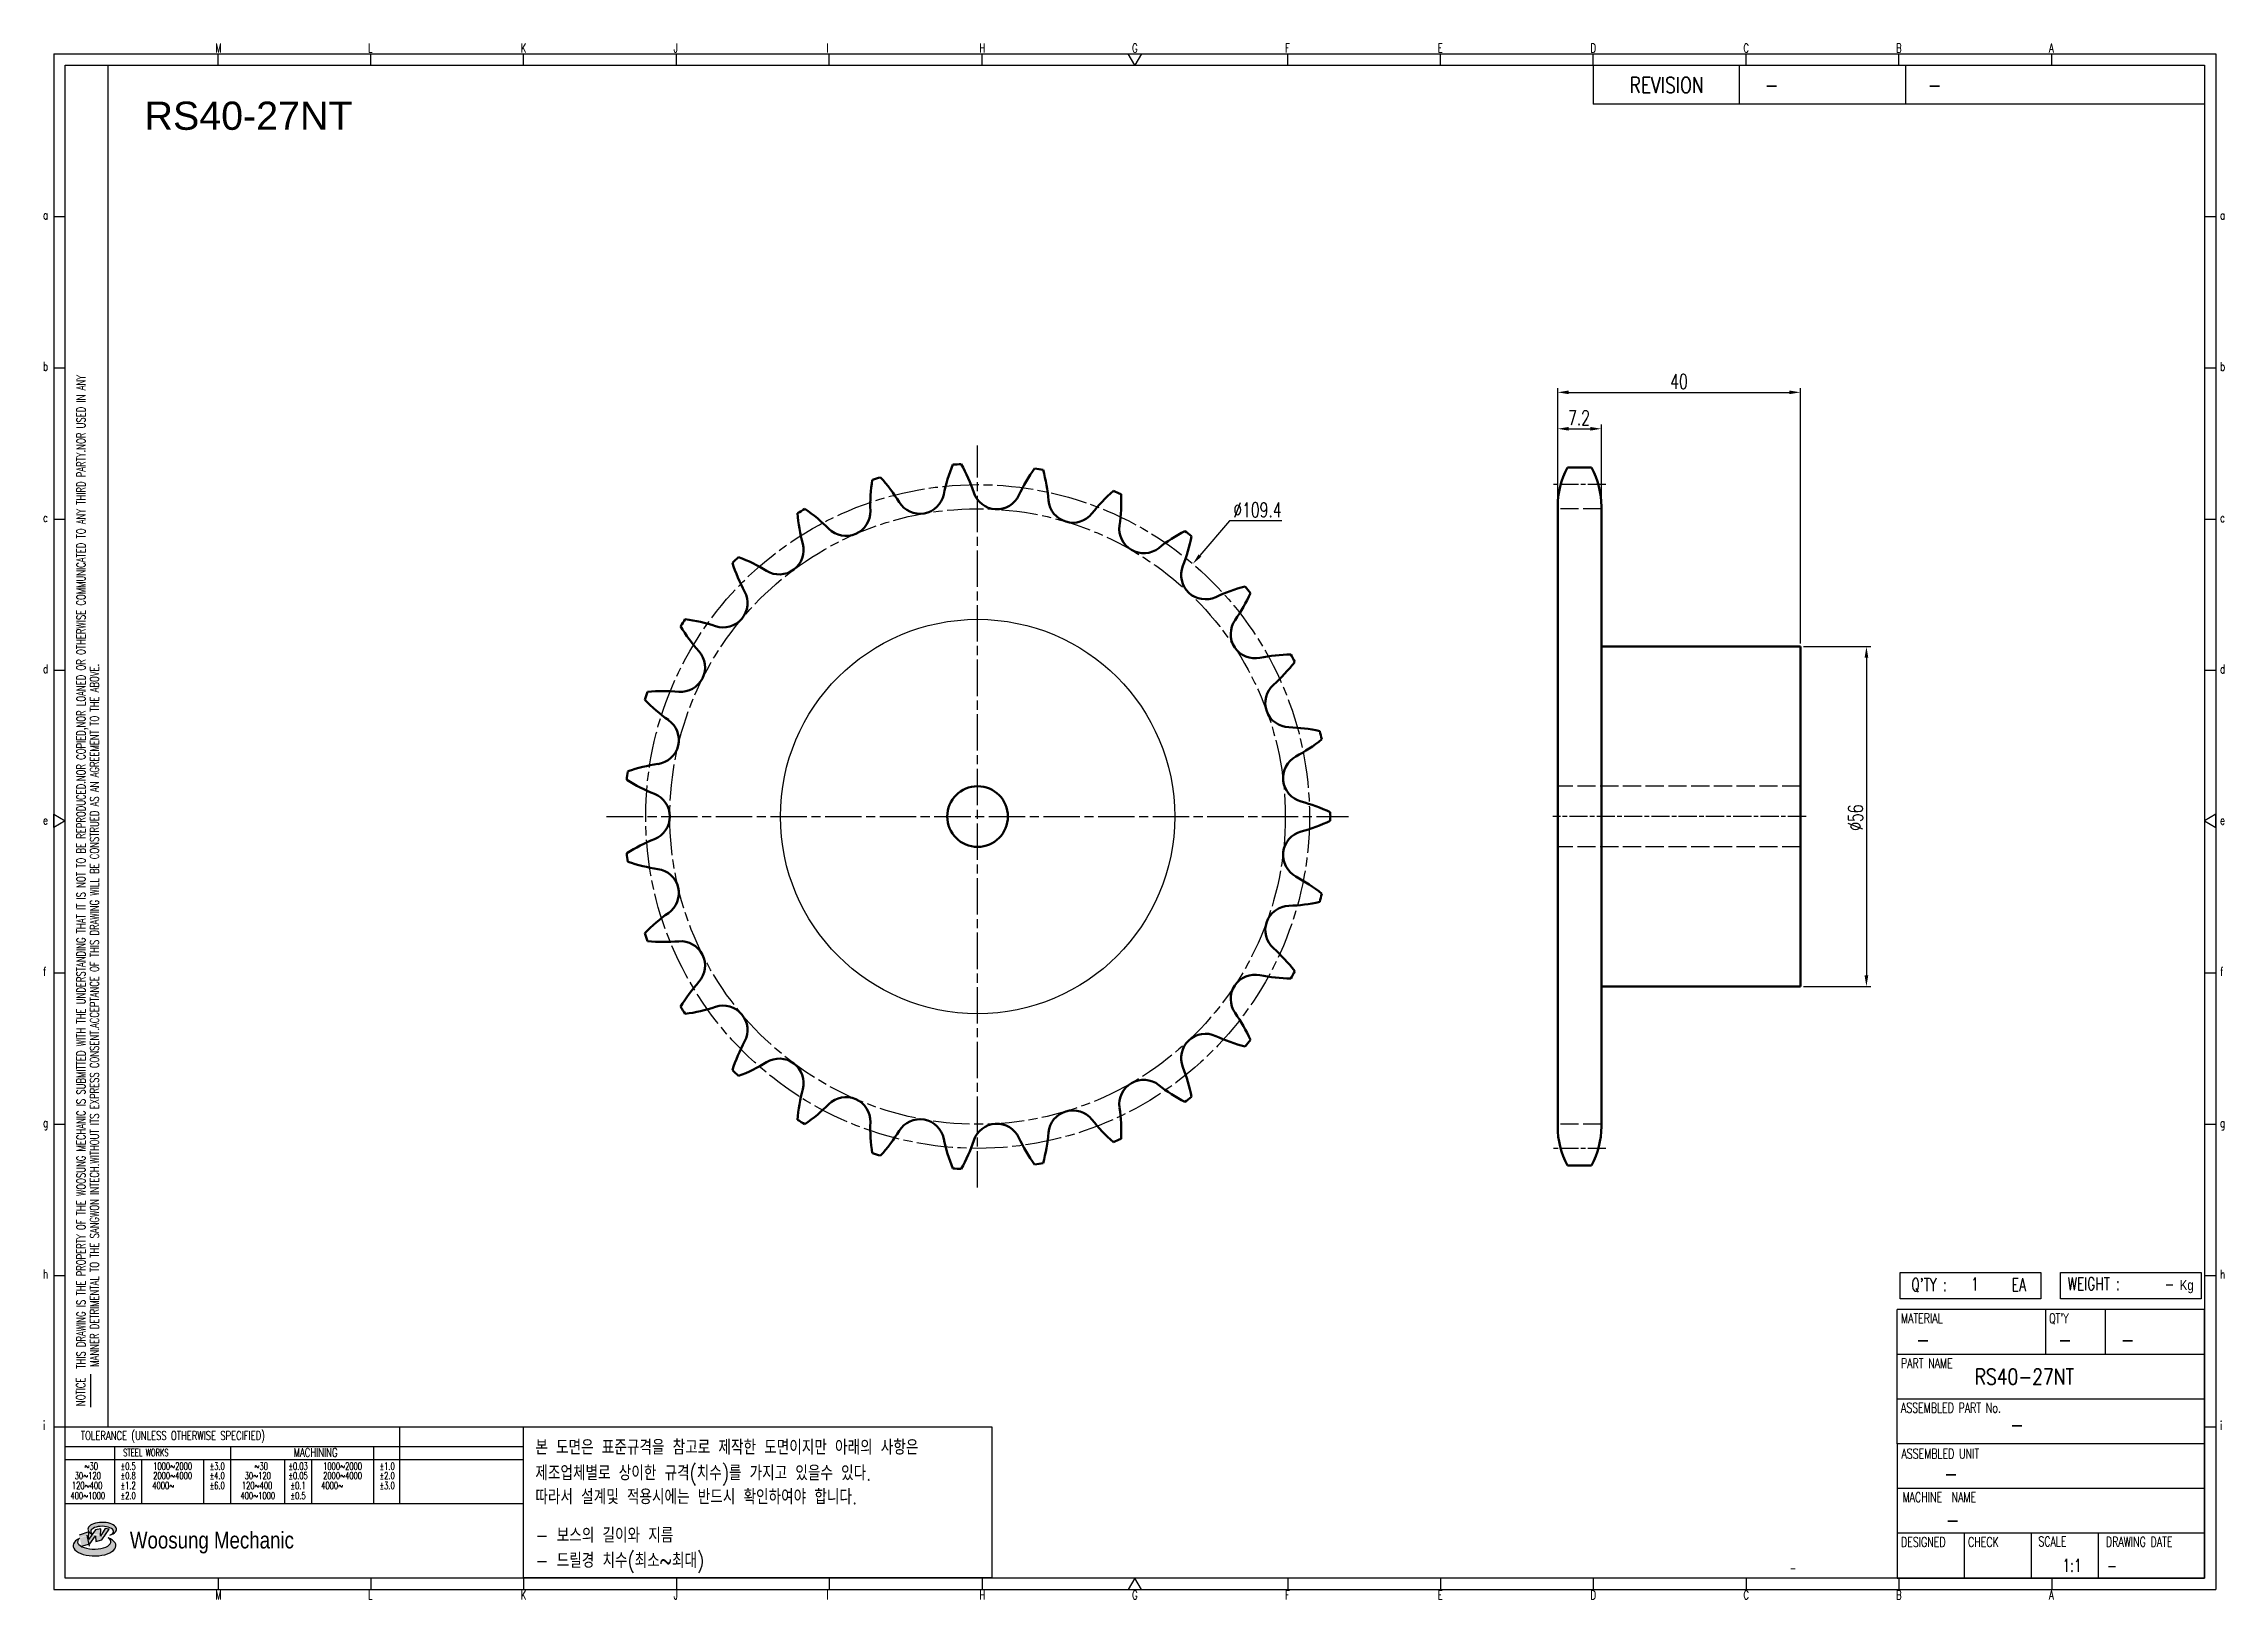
# Model space of a CAD drawing. Header units: millimetres. Extents: x -22172 to -21812, y 1083 to 1339.
import ezdxf
from ezdxf.enums import TextEntityAlignment as Align

# ---------------------------------------------------------------- set-up
doc = ezdxf.new("R2010")
doc.units = ezdxf.units.MM
for name, pattern in [('AM_ISO02W050', [7.5, 6, -1.5]), ('AM_ISO02W050x2', [3.75, 3, -0.75]), ('AM_ISO08W050', [18, 12, -1.5, 3, -1.5]), ('AM_ISO08W050x2', [9, 6, -0.75, 1.5, -0.75])]:
    doc.linetypes.add(name, pattern=pattern)
for name, color, linetype, lineweight in [('AM_0N', 7, 'Continuous', 50), ('AM_3N', 6, 'AM_ISO02W050', 25), ('AM_7', 4, 'AM_ISO08W050', 25), ('AM_7N', 4, 'AM_ISO08W050', 25)]:
    doc.layers.add(name, color=color, linetype=linetype, lineweight=lineweight)
for name, color, linetype in [('S-DIM', 7, 'Continuous'), ('TITLE', 7, 'Continuous'), ('도면레이아웃', 7, 'Continuous')]:
    doc.layers.add(name, color=color, linetype=linetype)
doc.styles.add('HAN', font='ROMANS.shx', dxfattribs={"width": 0.7, "bigfont": 'whgtxt.shx'})
doc.styles.add('HKD_ST2', font='romans.shx', dxfattribs={"width": 0.7, "height": 4, "bigfont": '@extfont2.shx'})
doc.styles.add('HSG', font='SIMPLEX.shx', dxfattribs={"width": 0.7, "bigfont": 'HSG.shx'})
doc.styles.add('ROMANS', font='romans.shx', dxfattribs={"width": 0.7, "bigfont": 'whgtxt.shx'})
doc.styles.add('SLDTEXTSTYLE4', font='arial.ttf', dxfattribs={"width": 0.8})
doc.styles.get("Standard").update_dxf_attribs({"font": 'arial.ttf'})
doc.dimstyles.new('APP3', dxfattribs={"dimtxt": 2.4, "dimasz": 1.8, "dimexe": 0.7, "dimexo": 0.5, "dimgap": 0.6, "dimtad": 1, "dimtoh": 1, "dimdec": 1, "dimrnd": 0.01, "dimzin": 9, "dimdsep": 46, "dimtxsty": 'HSG', "dimcen": 0, "dimclrd": 1, "dimclre": 1, "dimclrt": 256, "dimazin": 2, "dimtp": 1, "dimtm": 1, "dimtfac": 0.5, "dimtdec": 1, "dimtofl": 0, "dimtmove": 0, "dimatfit": 3, "dimfxl": 0, "dimtvp": 1, "dimtolj": 2, "dimlwd": -1, "dimlwe": -1, "dimarcsym": 0})
doc.dimstyles.new('APP3$0', dxfattribs={"dimtxt": 2.4, "dimasz": 1.8, "dimexe": 0.7, "dimexo": 0.5, "dimgap": 0.6, "dimtad": 1, "dimtoh": 1, "dimdec": 1, "dimrnd": 0.01, "dimzin": 9, "dimdsep": 46, "dimtxsty": 'HSG', "dimcen": 0, "dimclrd": 1, "dimclre": 1, "dimclrt": 256, "dimazin": 2, "dimtp": 1, "dimtm": 1, "dimtfac": 0.5, "dimtdec": 1, "dimtofl": 0, "dimtmove": 0, "dimatfit": 3, "dimfxl": 0, "dimtvp": 1, "dimtolj": 2, "dimlwd": -1, "dimlwe": -1, "dimarcsym": 0})

# ---------------------------------------------------------------- blocks, each defined once
blk = doc.blocks.new('SUYWSHJH')
at = {"layer": '도면레이아웃'}
h = blk.add_hatch(color=10, dxfattribs=at)
h.paths.add_polyline_path([(1.544, 35.177), (1.554, 34.966), (1.779, 35.034), (2.054, 35.422), (1.908, 35.446), (1.728, 35.167), (1.741, 35.439), (1.547, 35.405), (1.292, 35.041), (1.295, 35.33), (0.943, 35.208), (1.03, 34.8), (1.336, 34.885)])
edge = h.paths.add_edge_path()
edge.add_ellipse((1.795, 35.421), major_axis=(-0.53, 0), ratio=0.487785, start_angle=122.36065, end_angle=403.39574)
edge.add_line((1.411, 35.244), (1.419, 35.261))
edge.add_ellipse((1.798, 35.344), major_axis=(-0.423, 0), ratio=0.444396, start_angle=131.58977, end_angle=386.19408, ccw=False)
edge = h.paths.add_edge_path()
edge.add_ellipse((1.512, 34.815), major_axis=(-0.793, 0), ratio=0.480113, start_angle=314.67633, end_angle=590.85213)
edge.add_ellipse((1.501, 34.958), major_axis=(-0.62, 0), ratio=0.43311, start_angle=331.7024, end_angle=574.42495, ccw=False)
for p, q in [((0, 90.118), (80.15, 90.118)), ((0, 90.118), (0, 33.191)), ((6.089, 89.693), (6.089, 90.118)), ((11.753, 89.693), (11.753, 90.118)), ((17.418, 89.693), (17.418, 90.118)), ((23.082, 89.693), (23.082, 90.118)), ((28.746, 89.693), (28.746, 90.118)), ((34.411, 89.693), (34.411, 90.118)), ((45.739, 89.693), (45.739, 90.118)), ((51.404, 89.693), (51.404, 90.118)), ((57.068, 89.693), (57.068, 90.118)), ((62.732, 89.693), (62.732, 90.118)), ((68.397, 89.693), (68.397, 90.118)), ((74.061, 89.693), (74.061, 90.118)), ((80.15, 90.118), (80.15, 33.191)), ((0, 84.085), (0.425, 84.085)), ((79.725, 84.085), (80.15, 84.085)), ((0, 78.478), (0.425, 78.478)), ((79.725, 78.478), (80.15, 78.478)), ((0, 72.87), (0.425, 72.87)), ((79.725, 72.87), (80.15, 72.87)), ((0, 67.262), (0.425, 67.262)), ((79.725, 67.262), (80.15, 67.262)), ((0, 56.047), (0.425, 56.047)), ((79.725, 56.047), (80.15, 56.047)), ((0, 50.439), (0.425, 50.439)), ((79.725, 50.439), (80.15, 50.439)), ((0, 44.832), (0.425, 44.832)), ((79.725, 44.832), (80.15, 44.832)), ((1.377, 39.947), (1.377, 41.174)), ((0, 39.224), (0.425, 39.224)), ((79.725, 39.224), (80.15, 39.224)), ((0, 33.191), (80.15, 33.191)), ((6.089, 33.616), (6.089, 33.191)), ((11.753, 33.616), (11.753, 33.191)), ((17.418, 33.616), (17.418, 33.191)), ((23.082, 33.616), (23.082, 33.191)), ((28.746, 33.616), (28.746, 33.191)), ((34.411, 33.616), (34.411, 33.191)), ((45.739, 33.616), (45.739, 33.191)), ((51.404, 33.616), (51.404, 33.191)), ((57.068, 33.616), (57.068, 33.191)), ((62.732, 33.616), (62.732, 33.191)), ((68.397, 33.616), (68.397, 33.191)), ((74.061, 33.616), (74.061, 33.191))]:
    blk.add_line(p, q)
at = {"color": 2}
for p, q in [((2.017, 39.224), (2.017, 89.693)), ((0.425, 39.224), (17.418, 39.224)), ((12.816, 39.224), (12.816, 36.382)), ((17.418, 33.616), (17.418, 39.224)), ((0.425, 38.487), (17.418, 38.487)), ((0.425, 38.012), (17.418, 38.012)), ((2.257, 38.487), (2.257, 36.382)), ((3.257, 38.012), (3.257, 36.382)), ((5.557, 38.012), (5.557, 36.382)), ((6.557, 38.5), (6.557, 36.382)), ((8.557, 38.012), (8.557, 36.382)), ((9.557, 38.026), (9.557, 36.382)), ((11.857, 38.487), (11.857, 36.382)), ((0.425, 36.382), (17.418, 36.382))]:
    blk.add_line(p, q, dxfattribs=at)
at = {"color": 6, "ltscale": 0.5}
for p, q in [((57.068, 89.693), (57.068, 88.246)), ((62.47, 89.693), (62.47, 88.246)), ((68.635, 89.693), (68.635, 88.246)), ((79.725, 88.246), (57.068, 88.246)), ((68.336, 38.59), (68.336, 43.563)), ((79.725, 43.563), (68.336, 43.563)), ((73.827, 43.563), (73.827, 41.905)), ((76.037, 43.563), (76.037, 41.905)), ((79.725, 38.59), (79.725, 43.563)), ((79.725, 41.905), (68.336, 41.905)), ((79.725, 40.248), (68.336, 40.248)), ((68.336, 38.59), (68.336, 33.616)), ((79.725, 38.59), (68.336, 38.59)), ((79.725, 33.616), (79.725, 38.59)), ((79.725, 36.932), (68.336, 36.932)), ((79.725, 35.274), (68.336, 35.274)), ((70.822, 33.616), (70.822, 35.274)), ((73.309, 33.616), (73.309, 35.274)), ((75.796, 33.616), (75.796, 35.274)), ((68.336, 33.616), (79.725, 33.616))]:
    blk.add_line(p, q, dxfattribs=at)
for points in [[(40.075, 89.693), (39.83, 90.118), (40.32, 90.118)], [(0.425, 89.693), (79.725, 89.693), (79.725, 33.616), (0.425, 33.616)], [(0.425, 61.679), (0, 61.433), (0, 61.924)], [(79.725, 61.679), (80.15, 61.433), (80.15, 61.924)], [(40.075, 33.616), (39.83, 33.191), (40.32, 33.191)]]:
    blk.add_lwpolyline(points, close=True)
at = {"layer": 'TITLE', "color": 20}
for p, q in [((68.449, 43.961), (68.449, 44.936)), ((68.449, 44.936), (73.654, 44.936)), ((73.654, 44.936), (73.654, 43.961)), ((74.39, 43.961), (74.39, 44.936)), ((74.39, 44.936), (79.595, 44.936)), ((79.595, 44.936), (79.595, 43.961)), ((73.654, 43.961), (68.449, 43.961)), ((79.595, 43.961), (74.39, 43.961))]:
    blk.add_line(p, q, dxfattribs=at)
at = {"layer": '도면레이아웃'}
for p, q in [((1.295, 35.33), (0.943, 35.208)), ((1.03, 34.8), (1.336, 34.885)), ((1.224, 35.208), (1.311, 34.8)), ((1.224, 35.208), (1.224, 35.208)), ((1.547, 35.405), (1.292, 35.041)), ((1.292, 35.041), (1.295, 35.33)), ((1.336, 34.885), (1.544, 35.177)), ((1.419, 35.261), (1.411, 35.244)), ((1.544, 35.177), (1.554, 34.966)), ((1.741, 35.439), (1.547, 35.405)), ((1.554, 34.966), (1.779, 35.034)), ((1.908, 35.446), (1.728, 35.167)), ((1.728, 35.167), (1.741, 35.439)), ((1.779, 35.034), (2.054, 35.422)), ((2.054, 35.422), (1.908, 35.446))]:
    blk.add_line(p, q, dxfattribs=at)
for centre, major_axis, ratio, start_param, end_param in [((1.795, 35.421), (-0.53, 0), 0.487785, 2.135596, 7.040584), ((1.512, 34.815), (-0.793, 0), 0.480113, 5.492138, 10.312315), ((1.501, 34.958), (-0.62, 0), 0.43311, 5.789299, 10.025607), ((1.798, 35.344), (-0.423, 0), 0.444396, 2.296675, 6.740358)]:
    blk.add_ellipse(centre, major_axis=major_axis, ratio=ratio, start_param=start_param, end_param=end_param, dxfattribs=at)
at = {"color": 4, "style": 'HKD_ST2', "width": 0.7}
for s, p in [('M', (5.988, 90.164)), ('L', (11.652, 90.164)), ('K', (17.316, 90.164)), ('J', (22.981, 90.164)), ('I', (28.645, 90.164)), ('H', (34.309, 90.164)), ('G', (39.974, 90.164)), ('F', (45.638, 90.164)), ('E', (51.302, 90.164)), ('D', (56.967, 90.164)), ('C', (62.631, 90.164)), ('B', (68.295, 90.164)), ('A', (73.96, 90.164)), ('a', (-0.395, 83.976)), ('a', (80.305, 83.97)), ('b', (-0.395, 78.368)), ('b', (80.305, 78.362)), ('c', (-0.395, 72.76)), ('c', (80.305, 72.754)), ('d', (-0.395, 67.153)), ('d', (80.305, 67.147)), ('e', (-0.395, 61.545)), ('e', (80.305, 61.539)), ('f', (-0.395, 55.937)), ('f', (80.305, 55.931)), ('g', (-0.395, 50.33)), ('g', (80.305, 50.324)), ('h', (-0.395, 44.722)), ('h', (80.305, 44.716)), ('i', (-0.395, 39.114)), ('i', (80.305, 39.108)), ('M', (5.988, 32.824)), ('L', (11.652, 32.824)), ('K', (17.316, 32.824)), ('J', (22.981, 32.824)), ('I', (28.645, 32.824)), ('H', (34.309, 32.824)), ('G', (39.974, 32.824)), ('F', (45.638, 32.824)), ('E', (51.302, 32.824)), ('D', (56.967, 32.824)), ('C', (62.631, 32.824)), ('B', (68.295, 32.824)), ('A', (73.96, 32.824))]:
    blk.add_text(s, height=0.326, dxfattribs=at).set_placement(p)
for s, height, style, width, p in [('REVISION', 0.5806, 'HAN', 0.8, (58.415, 88.664)), ('-', 0.581, 'HAN', 0.8, (63.426, 88.664)), ('-', 0.581, 'HAN', 0.8, (69.468, 88.664)), ("Q'TY : ", 0.4746, 'HKD_ST2', 0.7, (68.857, 44.253)), ('1', 0.475, 'HKD_ST2', 0.7, (71.071, 44.275)), ('EA', 0.4746, 'HKD_ST2', 0.7, (72.578, 44.253)), ('WEIGHT : ', 0.4746, 'HKD_ST2', 0.7, (74.65, 44.286)), ('-', 0.581, 'HAN', 0.8, (69.029, 42.157)), ('-', 0.581, 'HAN', 0.8, (74.289, 42.157)), ('-', 0.581, 'HAN', 0.8, (76.623, 42.157)), ('-', 0.581, 'HAN', 0.8, (72.515, 39.013)), ('-', 0.581, 'HAN', 0.8, (70.067, 37.189)), ('-', 0.581, 'HAN', 0.8, (70.126, 35.48)), ('1:1', 0.4746, 'HKD_ST2', 0.7, (74.458, 33.848)), ('-', 0.475, 'HKD_ST2', 0.7, (76.112, 33.837))]:
    blk.add_text(s, height=height, dxfattribs=dict(style=style, width=width)).set_placement(p)
at = {"color": 6, "style": 'HKD_ST2', "width": 0.7}
for s, p in [(' THIS DRAWING IS THE PROPERTY OF THE WOOSUNG MECHANIC IS SUBMITTED WITH THE UNDERSTANDING THAT IT IS NOT TO BE REPRODUCED.NOR COPIED,NOR LOANED OR OTHERWISE COMMUNICATED TO ANY THIRD PARTY.NOR USED IN ANY', (1.173, 41.217)), ('MANNER DETRIMENTAL TO THE SANGWON INTECH.WITHOUT ITS EXPRESS CONSENT.ACCEPTANCE OF THIS DRAWING WILL BE CONSTRUED AS AN AGREEMENT TO THE ABOVE.', (1.672, 41.447))]:
    blk.add_text(s, height=0.326266, rotation=90, dxfattribs=at).set_placement(p)
at = {"style": 'HKD_ST2', "width": 0.7}
blk.add_text('-', height=0.475, dxfattribs=at).set_placement((78.613, 44.286), align=Align.RIGHT)
at = {"color": 4, "style": 'HKD_ST2', "width": 0.7}
for s, height, p in [('MATERIAL', 0.3651, (68.474, 43.425)), ("QT'Y", 0.3651, (73.965, 43.425)), ('PART NAME', 0.3651, (68.474, 41.756)), ('ASSEMBLED PART No.', 0.36511, (68.474, 40.109)), ('ASSEMBLED UNIT', 0.36511, (68.49, 38.408)), ('MACHINE  NAME', 0.36511, (68.532, 36.794)), ('DESIGNED', 0.3651, (68.474, 35.136)), ('CHECK', 0.3651, (70.961, 35.136)), ('SCALE', 0.3651, (73.566, 35.153)), ('DRAWING DATE', 0.36511, (76.071, 35.141))]:
    blk.add_text(s, height=height, dxfattribs=at).set_placement(p, align=Align.TOP_LEFT)
at = {"style": 'HKD_ST2', "width": 0.7}
blk.add_text('NOTICE', height=0.3263, rotation=90, dxfattribs=at).set_placement((1.163, 39.988))
for s, height, style, width, p in [('TOLERANCE (UNLESS OTHERWISE SPECIFIED)', 0.32627, 'HKD_ST2', 0.7, (4.417, 38.896)), ('-', 0.326, 'ROMANS', 0.65, (64.469, 33.975))]:
    blk.add_text(s, height=height, dxfattribs=dict(style=style, width=width)).set_placement(p, align=Align.MIDDLE_CENTER)
at = {"color": 4, "style": 'HKD_ST2', "width": 0.7}
for s, height, p in [('STEEL WORKS', 0.26101, (3.416, 38.268)), ('MACHINING', 0.3263, (9.707, 38.27)), ('%%P0.5', 0.261, (2.757, 37.762)), ('%%P0.8', 0.261, (2.757, 37.411)), ('%%P3.0', 0.261, (6.057, 37.762)), ('%%P4.0', 0.261, (6.057, 37.411)), ('%%P0.03', 0.261, (9.057, 37.762)), ('%%P0.05', 0.261, (9.057, 37.411)), ('%%P1.0', 0.261, (12.357, 37.762)), ('%%P2.0', 0.261, (12.357, 37.411)), ('%%P1.2', 0.261, (2.757, 37.045)), ('%%P2.0', 0.261, (2.757, 36.67)), ('%%P6.0', 0.261, (6.057, 37.045)), ('%%P0.1', 0.261, (9.057, 37.045)), ('%%P0.5', 0.261, (9.057, 36.67)), ('%%P3.0', 0.261, (12.357, 37.045))]:
    blk.add_text(s, height=height, dxfattribs=at).set_placement(p, align=Align.MIDDLE)
for s, height, p in [('30%%126120', 0.261, (1.263, 37.411)), ('%%12630', 0.261, (1.389, 37.762)), ('2000%%1264000', 0.26101, (4.407, 37.411)), ('1000%%1262000', 0.26101, (4.407, 37.762)), ('30%%126120', 0.261, (7.563, 37.411)), ('%%12630', 0.261, (7.689, 37.762)), ('2000%%1264000', 0.26101, (10.707, 37.411)), ('1000%%1262000', 0.26101, (10.707, 37.762)), ('400%%1261000', 0.26101, (1.263, 36.67)), ('120%%126400', 0.26101, (1.237, 37.045)), ('4000%%126', 0.261, (4.061, 37.045)), ('400%%1261000', 0.26101, (7.563, 36.67)), ('120%%126400', 0.26101, (7.537, 37.045)), ('4000%%126', 0.261, (10.321, 37.045))]:
    blk.add_text(s, height=height, dxfattribs=at).set_placement(p, align=Align.MIDDLE_CENTER)
at = {"color": 1, "style": 'SLDTEXTSTYLE4', "width": 0.8}
blk.add_text('Woosung Mechanic', height=0.61957, dxfattribs=at).set_placement((2.822, 34.711))
at = {"layer": 'TITLE', "width": 0.8}
blk.add_text('Kg', height=0.3789, dxfattribs=at).set_placement((78.807, 44.286))
blk = doc.blocks.new('*D223')
at = {"layer": 'Defpoints', "color": 0, "transparency": 16777216}
for p in [(-21982.45, 1253.24), (-22053.4, 1169.98)]:
    blk.add_point(p, dxfattribs=at)
at = {"layer": 'S-DIM', "color": 1, "transparency": 16777216}
for p, q in [((-21976.39, 1260.35), (-21981.28, 1254.61)), ((-21967.79, 1260.35), (-21976.39, 1260.35))]:
    blk.add_line(p, q, dxfattribs=at)
blk.add_solid([(-21981.51, 1254.81), (-21981.05, 1254.42), (-21982.45, 1253.24)], dxfattribs=at)
at = {"layer": 'S-DIM', "transparency": 16777216, "insert": (-21971.79, 1262.15), "char_height": 2.4, "attachment_point": 5, "style": 'HSG'}
blk.add_mtext('\\A2;∅109.4', dxfattribs=at)
blk = doc.blocks.new('*D224')
at = {"layer": 'Defpoints', "color": 0, "transparency": 16777216}
for p in [(-21915.11, 1275.52), (-21922.31, 1262.33), (-21915.11, 1262.33)]:
    blk.add_point(p, dxfattribs=at)
at = {"layer": 'S-DIM', "color": 1, "transparency": 16777216}
for p, q in [((-21922.31, 1262.83), (-21922.31, 1276.22)), ((-21915.11, 1262.83), (-21915.11, 1276.22)), ((-21920.51, 1275.52), (-21916.91, 1275.52))]:
    blk.add_line(p, q, dxfattribs=at)
for points in [[(-21920.51, 1275.82), (-21920.51, 1275.22), (-21922.31, 1275.52)], [(-21916.91, 1275.82), (-21916.91, 1275.22), (-21915.11, 1275.52)]]:
    blk.add_solid(points, dxfattribs=at)
at = {"layer": 'S-DIM', "transparency": 16777216, "insert": (-21918.8, 1277.32), "char_height": 2.4, "attachment_point": 5, "style": 'HSG'}
blk.add_mtext('\\A2;7.2', dxfattribs=at)
blk = doc.blocks.new('*D225')
at = {"layer": 'Defpoints', "color": 0, "transparency": 16777216}
for p in [(-21882.31, 1281.52), (-21922.31, 1262.33), (-21882.31, 1239.61)]:
    blk.add_point(p, dxfattribs=at)
at = {"layer": 'S-DIM', "color": 1, "transparency": 16777216}
for p, q in [((-21922.31, 1262.83), (-21922.31, 1282.22)), ((-21920.51, 1281.52), (-21884.11, 1281.52)), ((-21882.31, 1240.11), (-21882.31, 1282.22))]:
    blk.add_line(p, q, dxfattribs=at)
for points in [[(-21920.51, 1281.82), (-21920.51, 1281.22), (-21922.31, 1281.52)], [(-21884.11, 1281.82), (-21884.11, 1281.22), (-21882.31, 1281.52)]]:
    blk.add_solid(points, dxfattribs=at)
at = {"layer": 'S-DIM', "transparency": 16777216, "insert": (-21902.31, 1283.32), "char_height": 2.4, "attachment_point": 5, "style": 'HSG'}
blk.add_mtext('\\A2;40', dxfattribs=at)
blk = doc.blocks.new('*D226')
at = {"layer": 'Defpoints', "color": 0, "transparency": 16777216}
for p in [(-21882.31, 1239.61), (-21882.31, 1183.61), (-21871.42, 1183.61)]:
    blk.add_point(p, dxfattribs=at)
at = {"layer": 'S-DIM', "color": 1, "transparency": 16777216}
for p, q in [((-21881.81, 1239.61), (-21870.72, 1239.61)), ((-21871.42, 1237.81), (-21871.42, 1185.41)), ((-21881.81, 1183.61), (-21870.72, 1183.61))]:
    blk.add_line(p, q, dxfattribs=at)
for points in [[(-21871.72, 1237.81), (-21871.12, 1237.81), (-21871.42, 1239.61)], [(-21871.72, 1185.41), (-21871.12, 1185.41), (-21871.42, 1183.61)]]:
    blk.add_solid(points, dxfattribs=at)
at = {"layer": 'S-DIM', "transparency": 16777216, "insert": (-21873.22, 1211.42), "char_height": 2.4, "attachment_point": 5, "rotation": 90, "style": 'HSG'}
blk.add_mtext('\\A2;%%c56', dxfattribs=at)

msp = doc.modelspace()

# ---------------------------------------------------------------- linework, layer by layer
at = {"color": 4}
msp.add_lwpolyline([(-22092.74, 1111.04), (-22015.55, 1111.04), (-22015.55, 1086.11), (-22092.74, 1086.11)], close=True, dxfattribs=at)
msp.add_circle((-22017.92, 1211.61), 32.5)
at = {"layer": 'AM_0N'}
for p, q in [((-21920.7, 1269.11), (-21916.72, 1269.11)), ((-21922.31, 1262.71), (-21922.31, 1160.51)), ((-21915.11, 1262.71), (-21915.11, 1160.51)), ((-21915.11, 1239.61), (-21882.31, 1239.61)), ((-21882.31, 1239.61), (-21882.31, 1183.61)), ((-21915.11, 1183.61), (-21882.31, 1183.61)), ((-21920.7, 1154.11), (-21916.72, 1154.11))]:
    msp.add_line(p, q, dxfattribs=at)
msp.add_circle((-22017.92, 1211.61), 5, dxfattribs=at)
for centre, radius, start, end in [((-21996.4, 1259.11), 27.67, 157.7062, 168.3333), ((-22017.92, 1211.61), 58.14, 92.6456, 94.021), ((-22044.81, 1256.29), 27.67, 18.3333, 28.9605), ((-21986.03, 1252.87), 27.67, 144.3728, 155), ((-22017.92, 1211.61), 58.14, 79.3123, 80.6877), ((-21908.81, 1262.71), 13.5, 151.7009, 180), ((-21928.61, 1262.71), 13.5, 0, 28.2991), ((-22007.94, 1262.79), 27.67, 171.0395, 181.6667), ((-22017.92, 1211.61), 58.14, 105.979, 107.3544), ((-22054.39, 1248.88), 27.67, 31.6667, 42.2938), ((-22033.78, 1261.29), 27.67, 5, 15.6272), ((-21977.37, 1244.4), 27.67, 131.0395, 141.6667), ((-22017.92, 1211.61), 58.14, 65.979, 67.3544), ((-22017.92, 1211.61), 58.14, 119.3123, 120.6877), ((-22062, 1239.47), 27.67, 45, 55.6272), ((-22039.6, 1261.87), 4.01, 225, 1.6667), ((-22027.43, 1265.52), 4.01, 211.6667, 348.3333), ((-22014.74, 1266.26), 4.01, 198.3333, 335), ((-22002.22, 1264.05), 4.01, 185, 321.6667), ((-22021.9, 1263.61), 27.67, 351.6667, 2.2938), ((-22020.01, 1263.72), 27.67, 184.3728, 195), ((-21990.55, 1259.01), 4.01, 171.6667, 308.3333), ((-21970.9, 1234.16), 27.67, 117.7062, 128.3333), ((-22017.92, 1211.61), 58.14, 52.6456, 54.021), ((-22050.61, 1255.52), 4.01, 238.3333, 15), ((-22009.8, 1263.12), 27.67, 338.3333, 348.9605), ((-22017.92, 1211.61), 58.14, 132.6456, 134.021), ((-22031.97, 1261.83), 27.67, 197.7062, 208.3333), ((-22067.24, 1228.55), 27.67, 58.3333, 68.9605), ((-21980.36, 1251.42), 4.01, 158.3333, 295), ((-22059.85, 1246.79), 4.01, 251.6667, 28.3333), ((-21966.97, 1222.71), 27.67, 104.3728, 115), ((-21998.14, 1259.86), 27.67, 325, 335.6272), ((-22017.92, 1211.61), 58.14, 39.3123, 40.6877), ((-22017.92, 1211.61), 58.14, 145.979, 147.3544), ((-22069.82, 1216.72), 27.67, 71.6667, 82.2938), ((-21972.19, 1241.69), 4.01, 145, 281.6667), ((-22043.17, 1257.24), 27.67, 211.0395, 221.6667), ((-22066.84, 1236.18), 4.01, 265, 41.6667), ((-21965.78, 1210.66), 27.67, 91.0395, 101.6667), ((-21987.55, 1254), 27.67, 311.6667, 322.2938), ((-22017.92, 1211.61), 58.14, 25.979, 27.3544), ((-21966.49, 1230.33), 4.01, 131.6667, 268.3333), ((-22017.92, 1211.61), 58.14, 159.3123, 160.6877), ((-22053.01, 1250.19), 27.67, 224.3728, 235), ((-22069.6, 1204.62), 27.67, 85, 95.6272), ((-22071.18, 1224.23), 4.01, 278.3333, 55), ((-21967.41, 1198.66), 27.67, 77.7062, 88.3333), ((-22017.92, 1211.61), 58.14, 12.6456, 14.021), ((-21978.59, 1245.85), 27.67, 298.3333, 308.9605), ((-22017.92, 1211.61), 58.14, 172.6456, 174.021), ((-22066.59, 1192.89), 27.67, 98.3333, 108.9605), ((-21963.56, 1217.97), 4.01, 118.3333, 255), ((-22060.96, 1241.05), 27.67, 237.7062, 248.3333), ((-22072.66, 1211.61), 4.01, 291.6667, 68.3333), ((-21971.75, 1187.36), 27.67, 64.3728, 75), ((-22017.92, 1211.61), 58.14, 359.3123, 0.6877), ((-22060.96, 1182.17), 27.67, 111.6667, 122.2938), ((-21963.56, 1205.26), 4.01, 105, 241.6667), ((-21971.75, 1235.86), 27.67, 285, 295.6272), ((-22017.92, 1211.61), 58.14, 185.979, 187.3544), ((-22066.59, 1230.33), 27.67, 251.0395, 261.6667), ((-22071.18, 1198.99), 4.01, 305, 81.6667), ((-21978.59, 1177.37), 27.67, 51.0395, 61.6667), ((-21967.41, 1224.56), 27.67, 271.6667, 282.2938), ((-22017.92, 1211.61), 58.14, 345.979, 347.3544), ((-22053.01, 1173.04), 27.67, 125, 135.6272), ((-21966.49, 1192.89), 4.01, 91.6667, 228.3333), ((-22017.92, 1211.61), 58.14, 199.3123, 200.6877), ((-22069.6, 1218.6), 27.67, 264.3728, 275), ((-22066.84, 1187.04), 4.01, 318.3333, 95), ((-21987.55, 1169.22), 27.67, 37.7062, 48.3333), ((-22043.17, 1165.98), 27.67, 138.3333, 148.9605), ((-21972.19, 1181.53), 4.01, 78.3333, 215), ((-21965.78, 1212.56), 27.67, 258.3333, 268.9605), ((-22017.92, 1211.61), 58.14, 332.6456, 334.021), ((-22017.92, 1211.61), 58.14, 212.6456, 214.021), ((-22069.82, 1206.5), 27.67, 277.7062, 288.3333), ((-22059.85, 1176.43), 4.01, 331.6667, 108.3333), ((-21998.14, 1163.36), 27.67, 24.3728, 35), ((-21980.36, 1171.8), 4.01, 65, 201.6667), ((-21966.97, 1200.51), 27.67, 245, 255.6272), ((-22031.97, 1161.39), 27.67, 151.6667, 162.2938), ((-22017.92, 1211.61), 58.14, 319.3123, 320.6877), ((-22017.92, 1211.61), 58.14, 225.979, 227.3544), ((-22067.24, 1194.67), 27.67, 291.0395, 301.6667), ((-22050.61, 1167.7), 4.01, 345, 121.6667), ((-21990.55, 1164.21), 4.01, 51.6667, 188.3333), ((-22009.8, 1160.1), 27.67, 11.0395, 21.6667), ((-22020.01, 1159.5), 27.67, 165, 175.6272), ((-22039.6, 1161.35), 4.01, 358.3333, 135), ((-21970.9, 1189.06), 27.67, 231.6667, 242.2938), ((-22017.92, 1211.61), 58.14, 305.979, 307.3544), ((-22017.92, 1211.61), 58.14, 239.3123, 240.6877), ((-22062, 1183.75), 27.67, 304.3728, 315), ((-22007.94, 1160.43), 27.67, 178.3333, 188.9605), ((-22027.43, 1157.7), 4.01, 11.6667, 148.3333), ((-22002.22, 1159.17), 4.01, 38.3333, 175), ((-21977.37, 1178.82), 27.67, 218.3333, 228.9605), ((-22021.9, 1159.61), 27.67, 357.7062, 8.3333), ((-22054.39, 1174.34), 27.67, 317.7062, 328.3333), ((-21996.4, 1164.11), 27.67, 191.6667, 202.2938), ((-22044.81, 1166.93), 27.67, 331.0395, 341.6667), ((-22014.74, 1156.97), 4.01, 25, 161.6667), ((-21986.03, 1170.35), 27.67, 205, 215.6272), ((-22033.78, 1161.93), 27.67, 344.3728, 355), ((-22017.92, 1211.61), 58.14, 292.6456, 294.021), ((-21908.81, 1160.51), 13.5, 180, 208.2991), ((-21928.61, 1160.51), 13.5, 331.7009, 0), ((-22017.92, 1211.61), 58.14, 252.6456, 254.021), ((-22017.92, 1211.61), 58.14, 279.3123, 280.6877), ((-22017.92, 1211.61), 58.14, 265.979, 267.3544)]:
    msp.add_arc(centre, radius, start, end, dxfattribs=at)
at = {"layer": 'AM_3N', "linetype": 'AM_ISO02W050x2'}
for p, q in [((-21915.11, 1262.33), (-21922.31, 1262.33)), ((-21915.11, 1160.89), (-21922.31, 1160.89))]:
    msp.add_line(p, q, dxfattribs=at)
at = {"layer": 'AM_3N', "color": 2, "linetype": 'AM_ISO02W050x2'}
for p, q in [((-21882.31, 1216.61), (-21922.31, 1216.61)), ((-21882.31, 1206.61), (-21922.31, 1206.61))]:
    msp.add_line(p, q, dxfattribs=at)
at = {"layer": 'AM_7', "linetype": 'AM_ISO08W050x2'}
for radius in [54.7, 50.72]:
    msp.add_circle((-22017.92, 1211.61), radius, dxfattribs=at)
at = {"layer": 'AM_7N', "linetype": 'AM_ISO08W050x2'}
for p, q in [((-22017.92, 1150.47), (-22017.92, 1272.75)), ((-22079.06, 1211.61), (-21956.78, 1211.61))]:
    msp.add_line(p, q, dxfattribs=at)
at = {"layer": 'AM_7N', "linetype": 'AM_ISO08W050x2', "ltscale": 0.5}
for p, q in [((-21914.35, 1266.31), (-21923.08, 1266.31)), ((-21881.37, 1211.61), (-21923.08, 1211.61)), ((-21914.35, 1156.91), (-21923.08, 1156.91))]:
    msp.add_line(p, q, dxfattribs=at)

# ---------------------------------------------------------------- block references
at = {"xscale": 4.446485533803029, "yscale": 4.446485533803029, "zscale": 4.446485533803029}
msp.add_blockref('SUYWSHJH', (-22170.19, 936.63), dxfattribs=at)

# ---------------------------------------------------------------- texts
at = {"color": 2}
msp.add_text('RS40-27NT', height=4.646, dxfattribs=at).set_placement((-22155.22, 1324.79))
at = {"style": 'HAN', "width": 0.8}
msp.add_text('RS40-27NT', height=2.582, dxfattribs=at).set_placement((-21853.57, 1117.99))
at = {"color": 4, "style": 'HAN', "width": 0.8}
for s, p in [('본 도면은 표준규격을 참고로 제작한 도면이지만 아래의 사항은', (-22090.81, 1106.43)), ('제조업체별로 상이한 규격(치수)를 가지고 있을수 있다.', (-22090.81, 1102.19)), ('따라서 설계및 적용시에는 반드시 확인하여야 합니다.', (-22090.81, 1098.26)), ('- 보스의 길이와 지름', (-22090.81, 1091.93)), ('- 드릴경 치수(최소~최대)', (-22090.81, 1087.77))]:
    msp.add_text(s, height=2.4427, dxfattribs=at).set_placement(p)

# ---------------------------------------------------------------- dimensions: what is measured, and where the dimension line sits
at = {"layer": 'S-DIM'}
dim = msp.add_linear_dim(base=(-21882.31, 1281.52), p1=(-21922.31, 1262.33), p2=(-21882.31, 1239.61), dimstyle='APP3$0', dxfattribs=at)
dim.commit()
dim.dimension.update_dxf_attribs({"geometry": '*D225', "text_midpoint": (-21902.31, 1283.32)})
dim = msp.add_linear_dim(base=(-21915.11, 1275.52), p1=(-21922.31, 1262.33), p2=(-21915.11, 1262.33), dimstyle='APP3$0', dxfattribs=at)
dim.commit()
dim.dimension.update_dxf_attribs({"geometry": '*D224', "text_midpoint": (-21918.8, 1275.52), "dimtype": 160})
at = {"layer": 'S-DIM', "color": 3}
dim = msp.add_diameter_dim_2p(p1=(-22053.4, 1169.98), p2=(-21982.45, 1253.24), dimstyle='APP3', dxfattribs=at)
dim.commit()
dim.dimension.update_dxf_attribs({"geometry": '*D223', "text_midpoint": (-21971.79, 1260.35), "dimtype": 163})
at = {"layer": 'S-DIM'}
dim = msp.add_linear_dim(base=(-21871.42, 1183.61), p1=(-21882.31, 1239.61), p2=(-21882.31, 1183.61), angle=90, text='%%c<>', dimstyle='APP3$0', dxfattribs=at)
dim.commit()
dim.dimension.update_dxf_attribs({"geometry": '*D226', "text_midpoint": (-21871.42, 1211.42), "dimtype": 160})

doc.saveas('drawing.dxf')
